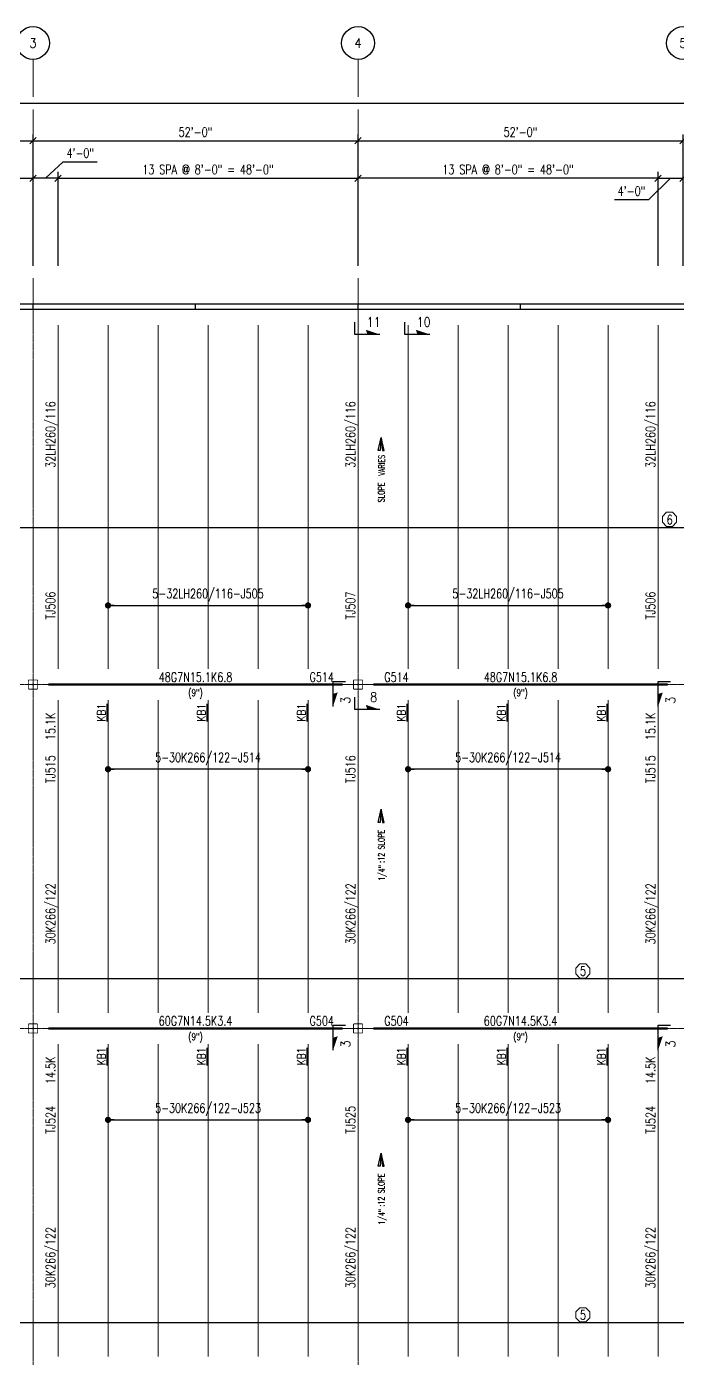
# Model space of a CAD drawing. Extents: x -14553 to 17595, y -13361 to 12610.
# Drawn here: x 1092 to 2341, y -2013 to 543 of the extents above; entities that cross this region are included whole.
import ezdxf
from ezdxf.enums import TextEntityAlignment as Align

# ---------------------------------------------------------------- set-up
doc = ezdxf.new("R2010")
doc.units = 0
doc.header["$LTSCALE"] = 0.5
doc.header["$MEASUREMENT"] = 0
doc.linetypes.add('CENTER', pattern=[2, 1.25, -0.25, 0.25, -0.25])
doc.layers.get('0').update_dxf_attribs({"linetype": 'CONTINUOUS'})
doc.layers.get('DEFPOINTS').update_dxf_attribs({"linetype": 'CONTINUOUS'})
for name, color, linetype in [('BRIDGING-KB', 140, 'CONTINUOUS'), ('Girder-Widths', 54, 'CONTINUOUS'), ('Grid-Bubbles', 2, 'CONTINUOUS'), ('Section-Cuts', 2, 'CONTINUOUS')]:
    doc.layers.add(name, color=color, linetype=linetype)
for name, color, linetype, lineweight in [('CMU-Walls', 254, 'CONTINUOUS', 30), ('Columns', 41, 'CONTINUOUS', 40), ('Dim-Grid', 11, 'CONTINUOUS', 20), ('Girder-Marks', 50, 'CONTINUOUS', 35), ('Girders', 4, 'CONTINUOUS', 50), ('Grid-Lines', 251, 'CENTER', 5), ('Joist-Dims', 11, 'CONTINUOUS', 20), ('Joist-Loads', 50, 'CONTINUOUS', 18), ('Joist-Marks', 50, 'CONTINUOUS', 35), ('Joists', 1, 'CONTINUOUS', 15)]:
    doc.layers.add(name, color=color, linetype=linetype, lineweight=lineweight)
doc.styles.add('NORMAL', font='simplex.shx', dxfattribs={"width": 0.75})
doc.styles.add('SECTION-ARROWS', font='simplex.shx', dxfattribs={"width": 0.75})
doc.styles.add('SECTION-ATTRIB-BOLD', font='simplex.shx', dxfattribs={"width": 0.75})
doc.styles.get("Standard").update_dxf_attribs({"font": 'SIMPLEX.SHX', "width": 0.75})
doc.dimstyles.new('NMBS T192', dxfattribs={"dimscale": 192, "dimtxt": 0.09375, "dimasz": 0.0625, "dimexe": 0.0625, "dimexo": 0.125, "dimgap": 0.03125, "dimtad": 1, "dimdec": 4, "dimrnd": 0.0625, "dimzin": 3, "dimdsep": 46, "dimlunit": 4, "dimtxsty": 'Standard', "dimblk1": 'OBLIQUE', "dimblk2": 'OBLIQUE', "dimsah": 1, "dimcen": -0.125, "dimclrt": 2, "dimadec": 0, "dimazin": 0, "dimtfac": 0.625, "dimtdec": 4, "dimtmove": 0, "dimatfit": 2, "dimfxl": 0.0625, "dimtvp": 0.7, "dimtolj": 1, "dimtzin": 3, "dimarcsym": 0})
doc.dimstyles.new('NMBS T192 Dots', dxfattribs={"dimscale": 192, "dimtxt": 0.09375, "dimasz": 0.0625, "dimexe": 0.0625, "dimexo": 0.125, "dimgap": 0.03125, "dimtad": 1, "dimdec": 4, "dimrnd": 0.0625, "dimzin": 3, "dimdsep": 46, "dimlunit": 4, "dimtxsty": 'Standard', "dimblk": 'DOT', "dimcen": -0.125, "dimse1": 1, "dimse2": 1, "dimclrd": 4, "dimclrt": 50, "dimadec": 0, "dimazin": 0, "dimtfac": 0.625, "dimtdec": 4, "dimtmove": 0, "dimatfit": 2, "dimldrblk": 'OBLIQUE', "dimfxl": 0.0625, "dimtvp": 0.7, "dimtolj": 1, "dimtzin": 3, "dimarcsym": 0})

# ---------------------------------------------------------------- blocks, each defined once
blk = doc.blocks.new('_OBLIQUE')
at = {"color": 0, "linetype": 'ByBlock'}
blk.add_line((-0.5, -0.5), (0.5, 0.5), dxfattribs=at)
blk = doc.blocks.new('*D15')
at = {"layer": 'DEFPOINTS', "color": 0, "transparency": 16777216}
for p in [(1104, 324), (480, 60), (1104, 60)]:
    blk.add_point(p, dxfattribs=at)
at = {"layer": 'Dim-Grid', "color": 0, "lineweight": -2, "transparency": 16777216}
for p, q in [((480, 84), (480, 336)), ((1104, 84), (1104, 336)), ((480, 324), (1104, 324))]:
    blk.add_line(p, q, dxfattribs=at)
at = {"layer": 'Dim-Grid', "color": 0, "lineweight": -2, "transparency": 16777216, "xscale": 12, "yscale": 12, "zscale": 12, "rotation": 180}
blk.add_blockref('_OBLIQUE', (480, 324), dxfattribs=at)
at = {"layer": 'Dim-Grid', "color": 0, "lineweight": -2, "transparency": 16777216, "xscale": 12, "yscale": 12, "zscale": 12}
blk.add_blockref('_OBLIQUE', (1104, 324), dxfattribs=at)
at = {"layer": 'Dim-Grid', "color": 2, "transparency": 16777216, "insert": (792, 340.7), "char_height": 18, "attachment_point": 5}
blk.add_mtext('\\A1;52\'-0"', dxfattribs=at)
blk = doc.blocks.new('Grid-Bub')
at = {"color": 0}
blk.add_circle((0, 0), 0.164, dxfattribs=at)
at = {"style": 'SECTION-ATTRIB-BOLD', "width": 0.875}
blk.add_attdef('LABEL', text='', height=0.0938, dxfattribs=at).set_placement((0, 0), align=Align.MIDDLE_CENTER)
blk = doc.blocks.new('*D16')
at = {"layer": 'DEFPOINTS', "color": 0, "transparency": 16777216}
for p in [(1728, 324), (1104, 60), (1728, 60)]:
    blk.add_point(p, dxfattribs=at)
at = {"layer": 'Dim-Grid', "color": 0, "lineweight": -2, "transparency": 16777216}
for p, q in [((1104, 84), (1104, 336)), ((1728, 84), (1728, 336)), ((1104, 324), (1728, 324))]:
    blk.add_line(p, q, dxfattribs=at)
at = {"layer": 'Dim-Grid', "color": 0, "lineweight": -2, "transparency": 16777216, "xscale": 12, "yscale": 12, "zscale": 12, "rotation": 180}
blk.add_blockref('_OBLIQUE', (1104, 324), dxfattribs=at)
at = {"layer": 'Dim-Grid', "color": 0, "lineweight": -2, "transparency": 16777216, "xscale": 12, "yscale": 12, "zscale": 12}
blk.add_blockref('_OBLIQUE', (1728, 324), dxfattribs=at)
at = {"layer": 'Dim-Grid', "color": 2, "transparency": 16777216, "insert": (1416, 340.7), "char_height": 18, "attachment_point": 5}
blk.add_mtext('\\A1;52\'-0"', dxfattribs=at)
blk = doc.blocks.new('*D17')
at = {"layer": 'DEFPOINTS', "color": 0, "transparency": 16777216}
for p in [(2352, 324), (1728, 60), (2352, 60)]:
    blk.add_point(p, dxfattribs=at)
at = {"layer": 'Dim-Grid', "color": 0, "lineweight": -2, "transparency": 16777216}
for p, q in [((1728, 84), (1728, 336)), ((2352, 84), (2352, 336)), ((1728, 324), (2352, 324))]:
    blk.add_line(p, q, dxfattribs=at)
at = {"layer": 'Dim-Grid', "color": 0, "lineweight": -2, "transparency": 16777216, "xscale": 12, "yscale": 12, "zscale": 12, "rotation": 180}
blk.add_blockref('_OBLIQUE', (1728, 324), dxfattribs=at)
at = {"layer": 'Dim-Grid', "color": 0, "lineweight": -2, "transparency": 16777216, "xscale": 12, "yscale": 12, "zscale": 12}
blk.add_blockref('_OBLIQUE', (2352, 324), dxfattribs=at)
at = {"layer": 'Dim-Grid', "color": 2, "transparency": 16777216, "insert": (2040, 340.7), "char_height": 18, "attachment_point": 5}
blk.add_mtext('\\A1;52\'-0"', dxfattribs=at)
blk = doc.blocks.new('*D28')
at = {"layer": 'DEFPOINTS', "color": 0, "transparency": 16777216}
for p in [(8448, 396), (0, 60), (8448, 60)]:
    blk.add_point(p, dxfattribs=at)
at = {"layer": 'Dim-Grid', "color": 0, "lineweight": -2, "transparency": 16777216}
for p, q in [((0, 84), (0, 408)), ((0, 396), (8448, 396)), ((8448, 84), (8448, 408))]:
    blk.add_line(p, q, dxfattribs=at)
at = {"layer": 'Dim-Grid', "color": 0, "lineweight": -2, "transparency": 16777216, "xscale": 12, "yscale": 12, "zscale": 12, "rotation": 180}
blk.add_blockref('_OBLIQUE', (0, 396), dxfattribs=at)
at = {"layer": 'Dim-Grid', "color": 0, "lineweight": -2, "transparency": 16777216, "xscale": 12, "yscale": 12, "zscale": 12}
blk.add_blockref('_OBLIQUE', (8448, 396), dxfattribs=at)
at = {"layer": 'Dim-Grid', "color": 2, "transparency": 16777216, "insert": (4224, 412.7), "char_height": 18, "attachment_point": 5}
blk.add_mtext('\\A1;704\'-0"', dxfattribs=at)
blk = doc.blocks.new('Tube')
at = {"lineweight": 15}
for p, q in [((-0.031, 0), (0.031, 0)), ((0, -0.031), (0, 0.031))]:
    blk.add_line(p, q, dxfattribs=at)
at = {"color": 0, "linetype": 'ByBlock', "const_width": 0.0104}
blk.add_lwpolyline([(-0.053, 0.061), (0.053, 0.061, -0.414214), (0.061, 0.053), (0.061, -0.053, -0.414214), (0.053, -0.061), (-0.053, -0.061, -0.414214), (-0.061, -0.053), (-0.061, 0.053, -0.414214)], format="xyb", close=True, dxfattribs=at)
blk.add_point((0, 0))
blk = doc.blocks.new('_DOT')
at = {"color": 0, "linetype": 'ByBlock'}
blk.add_line((-0.5, 0), (-1, 0), dxfattribs=at)
at = {"color": 0, "linetype": 'ByBlock', "const_width": 0.5}
blk.add_lwpolyline([(-0.25, 0, 1), (0.25, 0, 1)], format="xyb", close=True, dxfattribs=at)
blk = doc.blocks.new('*D98')
at = {"layer": 'DEFPOINTS', "color": 0, "transparency": 16777216}
for p in [(4224, -418.4), (384, -457.5), (4224, -457.5)]:
    blk.add_point(p, dxfattribs=at)
at = {"layer": 'Joist-Dims', "color": 0, "lineweight": -2, "transparency": 16777216}
for p, q in [((384, -433.5), (384, -406.4)), ((4224, -433.5), (4224, -406.4)), ((396, -418.4), (4212, -418.4))]:
    blk.add_line(p, q, dxfattribs=at)
at = {"layer": 'Joist-Dims', "color": 0, "lineweight": -2, "transparency": 16777216, "xscale": 12, "yscale": 12, "zscale": 12, "rotation": 180}
blk.add_blockref('_DOT', (384, -418.4), dxfattribs=at)
at = {"layer": 'Joist-Dims', "color": 0, "lineweight": -2, "transparency": 16777216, "xscale": 12, "yscale": 12, "zscale": 12}
blk.add_blockref('_DOT', (4224, -418.4), dxfattribs=at)
at = {"layer": 'Joist-Dims', "color": 2, "transparency": 16777216, "insert": (2326.3, -403.4), "char_height": 18, "attachment_point": 5}
blk.add_mtext('\\A1;6', dxfattribs=at)
blk = doc.blocks.new('DOT')
at = {"color": 0, "linetype": 'ByBlock'}
blk.add_line((-0.5, 0), (-1, 0), dxfattribs=at)
at = {"color": 0, "linetype": 'ByBlock', "const_width": 0.5}
blk.add_lwpolyline([(-0.25, 0, 1), (0.25, 0, 1)], format="xyb", close=True, dxfattribs=at)
blk = doc.blocks.new('*D100')
at = {"layer": 'DEFPOINTS', "color": 0, "transparency": 16777216}
for p in [(96, -1284.9), (96, -1324), (4224, -1324)]:
    blk.add_point(p, dxfattribs=at)
at = {"layer": 'Joist-Dims', "color": 0, "lineweight": -2, "transparency": 16777216}
for p, q in [((96, -1300), (96, -1272.9)), ((4224, -1300), (4224, -1272.9)), ((4212, -1284.9), (108, -1284.9))]:
    blk.add_line(p, q, dxfattribs=at)
at = {"layer": 'Joist-Dims', "color": 0, "lineweight": -2, "transparency": 16777216, "xscale": 12, "yscale": 12, "zscale": 12, "rotation": 180}
blk.add_blockref('_DOT', (96, -1284.9), dxfattribs=at)
at = {"layer": 'Joist-Dims', "color": 0, "lineweight": -2, "transparency": 16777216, "xscale": 12, "yscale": 12, "zscale": 12}
blk.add_blockref('_DOT', (4224, -1284.9), dxfattribs=at)
at = {"layer": 'Joist-Dims', "color": 2, "transparency": 16777216, "insert": (2160, -1269.9), "char_height": 18, "attachment_point": 5}
blk.add_mtext('\\A1;5', dxfattribs=at)
blk = doc.blocks.new('*D101')
at = {"layer": 'DEFPOINTS', "color": 0, "transparency": 16777216}
for p in [(96, -1944.9), (96, -1984), (4224, -1984)]:
    blk.add_point(p, dxfattribs=at)
at = {"layer": 'Joist-Dims', "color": 0, "lineweight": -2, "transparency": 16777216}
for p, q in [((96, -1960), (96, -1932.9)), ((4224, -1960), (4224, -1932.9)), ((4212, -1944.9), (108, -1944.9))]:
    blk.add_line(p, q, dxfattribs=at)
at = {"layer": 'Joist-Dims', "color": 0, "lineweight": -2, "transparency": 16777216, "xscale": 12, "yscale": 12, "zscale": 12, "rotation": 180}
blk.add_blockref('_DOT', (96, -1944.9), dxfattribs=at)
at = {"layer": 'Joist-Dims', "color": 0, "lineweight": -2, "transparency": 16777216, "xscale": 12, "yscale": 12, "zscale": 12}
blk.add_blockref('_DOT', (4224, -1944.9), dxfattribs=at)
at = {"layer": 'Joist-Dims', "color": 2, "transparency": 16777216, "insert": (2160, -1929.9), "char_height": 18, "attachment_point": 5}
blk.add_mtext('\\A1;5', dxfattribs=at)
blk = doc.blocks.new('*D130')
at = {"layer": 'DEFPOINTS', "color": 0, "transparency": 16777216}
for p in [(1728, 252), (1728, 60), (2304, 60)]:
    blk.add_point(p, dxfattribs=at)
at = {"layer": 'Dim-Grid', "color": 0, "lineweight": -2, "transparency": 16777216}
for p, q in [((1728, 84), (1728, 264)), ((2304, 84), (2304, 264)), ((2304, 252), (1728, 252))]:
    blk.add_line(p, q, dxfattribs=at)
at = {"layer": 'Dim-Grid', "color": 0, "lineweight": -2, "transparency": 16777216, "xscale": 12, "yscale": 12, "zscale": 12}
for p, rotation in [((1728, 252), 180.0000093346668), ((2304, 252), 9.334666799531986e-06)]:
    blk.add_blockref('_OBLIQUE', p, dxfattribs=dict(at, rotation=rotation))
at = {"layer": 'Dim-Grid', "color": 2, "transparency": 16777216, "insert": (2016, 268.7), "char_height": 18, "attachment_point": 5, "rotation": 0}
blk.add_mtext('\\A1;13 SPA @ 8\'-0" = 48\'-0"', dxfattribs=at)
blk = doc.blocks.new('*D131')
at = {"layer": 'DEFPOINTS', "color": 0, "transparency": 16777216}
for p in [(2352, 252), (2304, 60), (2352, 60)]:
    blk.add_point(p, dxfattribs=at)
at = {"layer": 'Dim-Grid', "color": 0, "lineweight": -2, "transparency": 16777216}
for p, q in [((2304, 84), (2304, 264)), ((2352, 84), (2352, 264)), ((2328, 252), (2285.8, 210.7)), ((2304, 252), (2352, 252)), ((2285.8, 210.7), (2220.5, 210.7))]:
    blk.add_line(p, q, dxfattribs=at)
at = {"layer": 'Dim-Grid', "color": 0, "lineweight": -2, "transparency": 16777216, "xscale": 12, "yscale": 12, "zscale": 12}
for p, rotation in [((2304, 252), 180.0000093346668), ((2352, 252), 9.334666828389418e-06)]:
    blk.add_blockref('_OBLIQUE', p, dxfattribs=dict(at, rotation=rotation))
at = {"layer": 'Dim-Grid', "color": 2, "transparency": 16777216, "insert": (2253.2, 227.4), "char_height": 18, "attachment_point": 5, "rotation": 0}
blk.add_mtext('\\A1;4\'-0"', dxfattribs=at)
blk = doc.blocks.new('*D135')
at = {"layer": 'DEFPOINTS', "color": 0, "transparency": 16777216}
for p in [(1104, 252), (1056, 60), (1104, 60)]:
    blk.add_point(p, dxfattribs=at)
at = {"layer": 'Dim-Grid', "color": 0, "lineweight": -2, "transparency": 16777216}
for p, q in [((1056, 84), (1056, 264)), ((1104, 84), (1104, 264)), ((1080, 252), (1037.8, 210.7)), ((1056, 252), (1104, 252)), ((1037.8, 210.7), (972.5, 210.7))]:
    blk.add_line(p, q, dxfattribs=at)
at = {"layer": 'Dim-Grid', "color": 0, "lineweight": -2, "transparency": 16777216, "xscale": 12, "yscale": 12, "zscale": 12}
for p, rotation in [((1056, 252), 180.0000093346668), ((1104, 252), 9.334666828389418e-06)]:
    blk.add_blockref('_OBLIQUE', p, dxfattribs=dict(at, rotation=rotation))
at = {"layer": 'Dim-Grid', "color": 2, "transparency": 16777216, "insert": (1005.2, 227.4), "char_height": 18, "attachment_point": 5, "rotation": 0}
blk.add_mtext('\\A1;4\'-0"', dxfattribs=at)
blk = doc.blocks.new('*D136')
at = {"layer": 'DEFPOINTS', "color": 0, "transparency": 16777216}
for p in [(1728, 252), (1152, 60), (1728, 60)]:
    blk.add_point(p, dxfattribs=at)
at = {"layer": 'Dim-Grid', "color": 0, "lineweight": -2, "transparency": 16777216}
for p, q in [((1152, 84), (1152, 264)), ((1728, 84), (1728, 264)), ((1152, 252), (1728, 252))]:
    blk.add_line(p, q, dxfattribs=at)
at = {"layer": 'Dim-Grid', "color": 0, "lineweight": -2, "transparency": 16777216, "xscale": 12, "yscale": 12, "zscale": 12, "rotation": 180}
blk.add_blockref('_OBLIQUE', (1152, 252), dxfattribs=at)
at = {"layer": 'Dim-Grid', "color": 0, "lineweight": -2, "transparency": 16777216, "xscale": 12, "yscale": 12, "zscale": 12}
blk.add_blockref('_OBLIQUE', (1728, 252), dxfattribs=at)
at = {"layer": 'Dim-Grid', "color": 2, "transparency": 16777216, "insert": (1440, 268.7), "char_height": 18, "attachment_point": 5}
blk.add_mtext('\\A1;13 SPA @ 8\'-0" = 48\'-0"', dxfattribs=at)
blk = doc.blocks.new('*D137')
at = {"layer": 'DEFPOINTS', "color": 0, "transparency": 16777216}
for p in [(1104, 252), (1104, 60), (1152, 60)]:
    blk.add_point(p, dxfattribs=at)
at = {"layer": 'Dim-Grid', "color": 0, "lineweight": -2, "transparency": 16777216}
for p, q in [((1128, 252), (1162.1, 283.6)), ((1162.1, 283.6), (1227.5, 283.6)), ((1104, 84), (1104, 264)), ((1152, 84), (1152, 264)), ((1152, 252), (1104, 252))]:
    blk.add_line(p, q, dxfattribs=at)
at = {"layer": 'Dim-Grid', "color": 0, "lineweight": -2, "transparency": 16777216, "xscale": 12, "yscale": 12, "zscale": 12, "rotation": 180}
blk.add_blockref('_OBLIQUE', (1104, 252), dxfattribs=at)
at = {"layer": 'Dim-Grid', "color": 0, "lineweight": -2, "transparency": 16777216, "xscale": 12, "yscale": 12, "zscale": 12}
blk.add_blockref('_OBLIQUE', (1152, 252), dxfattribs=at)
at = {"layer": 'Dim-Grid', "color": 2, "transparency": 16777216, "insert": (1194.8, 300.3), "char_height": 18, "attachment_point": 5}
blk.add_mtext('\\A1;4\'-0"', dxfattribs=at)
blk = doc.blocks.new('*D335')
at = {"layer": 'DEFPOINTS', "color": 0, "transparency": 16777216}
for p in [(1248, -568), (1632, -568), (1632, -568)]:
    blk.add_point(p, dxfattribs=at)
at = {"layer": 'Joist-Marks', "color": 4, "lineweight": -2, "transparency": 16777216}
blk.add_line((1260, -568), (1620, -568), dxfattribs=at)
at = {"layer": 'Joist-Marks', "color": 4, "lineweight": -2, "transparency": 16777216, "xscale": 12, "yscale": 12, "zscale": 12, "rotation": 180}
blk.add_blockref('_DOT', (1248, -568), dxfattribs=at)
at = {"layer": 'Joist-Marks', "color": 4, "lineweight": -2, "transparency": 16777216, "xscale": 12, "yscale": 12, "zscale": 12}
blk.add_blockref('_DOT', (1632, -568), dxfattribs=at)
at = {"layer": 'Joist-Marks', "color": 50, "transparency": 16777216, "insert": (1440, -548.3), "char_height": 18, "attachment_point": 5}
blk.add_mtext('\\A1;5-32LH260/116-J505', dxfattribs=at)
blk = doc.blocks.new('JDS_SectArrow')
at = {"layer": 'Section-Cuts'}
for p, q in [((0.25, 0.21875), (0.25, -0.03125)), ((0.25, -0.03125), (0.125, -0.03125))]:
    blk.add_line(p, q, dxfattribs=at)
blk.add_solid([(0.203125, 0.078125), (0.25, 0.21875), (0.25, 0.09375), (0.25, 0.21875)], dxfattribs=at)
at = {"layer": 'Section-Cuts', "color": 140, "lineweight": 30, "style": 'SECTION-ARROWS', "width": 0.875, "flags": 8}
blk.add_attdef('SECT', text='', height=0.09375, rotation=90, dxfattribs=at).set_placement((0.125, 0.15625), align=Align.MIDDLE_CENTER)
blk = doc.blocks.new('*D336')
at = {"layer": 'DEFPOINTS', "color": 0, "transparency": 16777216}
for p in [(1824, -568), (2208, -568), (2208, -568)]:
    blk.add_point(p, dxfattribs=at)
at = {"layer": 'Joist-Marks', "color": 4, "lineweight": -2, "transparency": 16777216}
blk.add_line((1836, -568), (2196, -568), dxfattribs=at)
at = {"layer": 'Joist-Marks', "color": 4, "lineweight": -2, "transparency": 16777216, "xscale": 12, "yscale": 12, "zscale": 12, "rotation": 180}
blk.add_blockref('_DOT', (1824, -568), dxfattribs=at)
at = {"layer": 'Joist-Marks', "color": 4, "lineweight": -2, "transparency": 16777216, "xscale": 12, "yscale": 12, "zscale": 12}
blk.add_blockref('_DOT', (2208, -568), dxfattribs=at)
at = {"layer": 'Joist-Marks', "color": 50, "transparency": 16777216, "insert": (2016, -548.3), "char_height": 18, "attachment_point": 5}
blk.add_mtext('\\A1;5-32LH260/116-J505', dxfattribs=at)
blk = doc.blocks.new('*D355')
at = {"layer": 'DEFPOINTS', "color": 0, "transparency": 16777216}
for p in [(1824, -882.4), (1824, -882.4), (2208, -882.4)]:
    blk.add_point(p, dxfattribs=at)
at = {"layer": 'Joist-Marks', "color": 4, "lineweight": -2, "transparency": 16777216}
blk.add_line((2196, -882.4), (1836, -882.4), dxfattribs=at)
at = {"layer": 'Joist-Marks', "color": 4, "lineweight": -2, "transparency": 16777216, "xscale": 12, "yscale": 12, "zscale": 12, "rotation": 180}
blk.add_blockref('_DOT', (1824, -882.4), dxfattribs=at)
at = {"layer": 'Joist-Marks', "color": 4, "lineweight": -2, "transparency": 16777216, "xscale": 12, "yscale": 12, "zscale": 12}
blk.add_blockref('_DOT', (2208, -882.4), dxfattribs=at)
at = {"layer": 'Joist-Marks', "color": 50, "transparency": 16777216, "insert": (2016, -862.7), "char_height": 18, "attachment_point": 5}
blk.add_mtext('\\A1;5-30K266/122-J514', dxfattribs=at)
blk = doc.blocks.new('*D356')
at = {"layer": 'DEFPOINTS', "color": 0, "transparency": 16777216}
for p in [(1248, -882.4), (1248, -882.4), (1632, -882.4)]:
    blk.add_point(p, dxfattribs=at)
at = {"layer": 'Joist-Marks', "color": 4, "lineweight": -2, "transparency": 16777216}
blk.add_line((1620, -882.4), (1260, -882.4), dxfattribs=at)
at = {"layer": 'Joist-Marks', "color": 4, "lineweight": -2, "transparency": 16777216, "xscale": 12, "yscale": 12, "zscale": 12, "rotation": 180}
blk.add_blockref('_DOT', (1248, -882.4), dxfattribs=at)
at = {"layer": 'Joist-Marks', "color": 4, "lineweight": -2, "transparency": 16777216, "xscale": 12, "yscale": 12, "zscale": 12}
blk.add_blockref('_DOT', (1632, -882.4), dxfattribs=at)
at = {"layer": 'Joist-Marks', "color": 50, "transparency": 16777216, "insert": (1440, -862.7), "char_height": 18, "attachment_point": 5}
blk.add_mtext('\\A1;5-30K266/122-J514', dxfattribs=at)
blk = doc.blocks.new('*D359')
at = {"layer": 'DEFPOINTS', "color": 0, "transparency": 16777216}
for p in [(1248, -1555.5), (1632, -1555.5), (1632, -1555.5)]:
    blk.add_point(p, dxfattribs=at)
at = {"layer": 'Joist-Marks', "color": 4, "lineweight": -2, "transparency": 16777216}
blk.add_line((1260, -1555.5), (1620, -1555.5), dxfattribs=at)
at = {"layer": 'Joist-Marks', "color": 4, "lineweight": -2, "transparency": 16777216, "xscale": 12, "yscale": 12, "zscale": 12, "rotation": 180}
blk.add_blockref('_DOT', (1248, -1555.5), dxfattribs=at)
at = {"layer": 'Joist-Marks', "color": 4, "lineweight": -2, "transparency": 16777216, "xscale": 12, "yscale": 12, "zscale": 12}
blk.add_blockref('_DOT', (1632, -1555.5), dxfattribs=at)
at = {"layer": 'Joist-Marks', "color": 50, "transparency": 16777216, "insert": (1440, -1535.8), "char_height": 18, "attachment_point": 5}
blk.add_mtext('\\A1;5-30K266/122-J523', dxfattribs=at)
blk = doc.blocks.new('*D360')
at = {"layer": 'DEFPOINTS', "color": 0, "transparency": 16777216}
for p in [(1824, -1555.5), (2208, -1555.5), (2208, -1555.5)]:
    blk.add_point(p, dxfattribs=at)
at = {"layer": 'Joist-Marks', "color": 4, "lineweight": -2, "transparency": 16777216}
blk.add_line((1836, -1555.5), (2196, -1555.5), dxfattribs=at)
at = {"layer": 'Joist-Marks', "color": 4, "lineweight": -2, "transparency": 16777216, "xscale": 12, "yscale": 12, "zscale": 12, "rotation": 180}
blk.add_blockref('_DOT', (1824, -1555.5), dxfattribs=at)
at = {"layer": 'Joist-Marks', "color": 4, "lineweight": -2, "transparency": 16777216, "xscale": 12, "yscale": 12, "zscale": 12}
blk.add_blockref('_DOT', (2208, -1555.5), dxfattribs=at)
at = {"layer": 'Joist-Marks', "color": 50, "transparency": 16777216, "insert": (2016, -1535.8), "char_height": 18, "attachment_point": 5}
blk.add_mtext('\\A1;5-30K266/122-J523', dxfattribs=at)
blk = doc.blocks.new('*U436')
blk.add_lwpolyline([(0, 0), (-0.022, -0.262), (-0.058, -0.262), (0, 0), (0.025, -0.262), (0.058, -0.262), (0, 0)])
at = {"width": 0.75}
blk.add_text(':12 SLOPE', height=0.125, rotation=90, dxfattribs=at).set_placement((0.064, -1.07))
blk.add_attdef('3', text='', height=0.125, rotation=90, dxfattribs=at).set_placement((-0.051, -1.117), align=Align.TOP_RIGHT)

msp = doc.modelspace()

# ---------------------------------------------------------------- linework, layer by layer
msp.add_lwpolyline([(1772.45247, -245.47743), (1770.32438, -270.64322), (1766.88586, -270.64322), (1772.45247, -245.47743), (1774.89473, -270.64322), (1778.06322, -270.64322), (1772.45247, -245.47743)])
at = {"layer": 'CMU-Walls'}
for p, q in [((4224, 10), (321, 10)), ((4224, 0), (331, 0)), ((1104, 0), (1104, 10)), ((1416, 0), (1416, 10)), ((1728, 0), (1728, 10)), ((2040, 0), (2040, 10))]:
    msp.add_line(p, q, dxfattribs=at)
at = {"layer": 'Dim-Grid'}
for p, q in [((1104, 408), (1104, 480)), ((1728, 408), (1728, 480)), ((1104, 336), (1104, 384)), ((1728, 336), (1728, 384))]:
    msp.add_line(p, q, dxfattribs=at)
at = {"layer": 'Girders'}
for p, q in [((1698, -720), (1134, -720)), ((1758, -720), (2322, -720)), ((1698, -1380), (1134, -1380)), ((1758, -1380), (2322, -1380))]:
    msp.add_line(p, q, dxfattribs=at)
at = {"layer": 'Grid-Lines'}
for p, q in [((1104, 60), (1104, -5460)), ((1728, 60), (1728, -5460)), ((-60, 0), (8508, 0)), ((-60, -720), (8508, -720)), ((-60, -1380), (8508, -1380))]:
    msp.add_line(p, q, dxfattribs=at)
at = {"layer": 'Joist-Dims'}
for points in [[(2312.36875, -397.12258), (2320.34557, -389.14576), (2331.6265, -389.14576), (2339.60332, -397.12258), (2339.60332, -408.40351), (2331.6265, -416.38034), (2320.34557, -416.38034), (2312.36875, -408.40351)], [(2146.05006, -1264.17435), (2154.02688, -1256.19753), (2165.30781, -1256.19753), (2173.28463, -1264.17435), (2173.28463, -1275.45529), (2165.30781, -1283.43211), (2154.02688, -1283.43211), (2146.05006, -1275.45529)], [(2146.05006, -1924.17435), (2154.02688, -1916.19753), (2165.30781, -1916.19753), (2173.28463, -1924.17435), (2173.28463, -1935.45529), (2165.30781, -1943.43211), (2154.02688, -1943.43211), (2146.05006, -1935.45529)]]:
    msp.add_lwpolyline(points, close=True, dxfattribs=at)
at = {"layer": 'Joists', "color": 6}
for p, q in [((1152, -690), (1152, -30)), ((2304, -690), (2304, -30)), ((1152, -750), (1152, -1350)), ((2304, -750), (2304, -1350)), ((1152, -1410), (1152, -2010)), ((2304, -1410), (2304, -2010))]:
    msp.add_line(p, q, dxfattribs=at)
at = {"layer": 'Joists'}
for p, q in [((1248, -690), (1248, -30)), ((1344, -690), (1344, -30)), ((1440, -690), (1440, -30)), ((1536, -690), (1536, -30)), ((1632, -690), (1632, -30)), ((1728, -690), (1728, -30)), ((1824, -690), (1824, -30)), ((1920, -690), (1920, -30)), ((2016, -690), (2016, -30)), ((2112, -690), (2112, -30)), ((2208, -690), (2208, -30)), ((1248, -750), (1248, -1350)), ((1344, -750), (1344, -1350)), ((1440, -750), (1440, -1350)), ((1536, -750), (1536, -1350)), ((1632, -750), (1632, -1350)), ((1728, -750), (1728, -1350)), ((1824, -750), (1824, -1350)), ((1920, -750), (1920, -1350)), ((2016, -750), (2016, -1350)), ((2112, -750), (2112, -1350)), ((2208, -750), (2208, -1350)), ((1248, -1410), (1248, -2010)), ((1344, -1410), (1344, -2010)), ((1440, -1410), (1440, -2010)), ((1536, -1410), (1536, -2010)), ((1632, -1410), (1632, -2010)), ((1728, -1410), (1728, -2010)), ((1824, -1410), (1824, -2010)), ((1920, -1410), (1920, -2010)), ((2016, -1410), (2016, -2010)), ((2112, -1410), (2112, -2010)), ((2208, -1410), (2208, -2010))]:
    msp.add_line(p, q, dxfattribs=at)

# ---------------------------------------------------------------- block references
at = {"xscale": 96, "yscale": 96, "zscale": 96}
for p in [(1772.45247, -959.35059), (1772.45247, -1619.35059)]:
    msp.add_blockref('*U436', p, dxfattribs=at).add_auto_attribs({'3': '1/4"'})
at = {"layer": 'Columns', "xscale": 144, "yscale": 144}
for p in [(1104, -720), (1728, -720), (1104, -1380), (1728, -1380)]:
    msp.add_blockref('Tube', p, dxfattribs=at)
at = {"layer": 'Grid-Bubbles', "xscale": 192, "yscale": 192}
for p, values in [((1104, 511.5), {'LABEL': '3'}), ((1728, 511.5), {'LABEL': '4'}), ((2352, 511.5), {'LABEL': '5'})]:
    msp.add_blockref('Grid-Bub', p, dxfattribs=at).add_auto_attribs(values)
at = {"layer": 'Section-Cuts'}
ref = msp.add_blockref('JDS_SectArrow', (1728, 0), dxfattribs=dict(at, xscale=192, yscale=192, rotation=269.9999999999997))
ref.add_attrib('SECT', '11', dxfattribs={"color": 140, "lineweight": 30, "height": 18, "style": 'SECTION-ARROWS', "width": 0.875}).set_placement((1758, -24), align=Align.MIDDLE_CENTER)
ref = msp.add_blockref('JDS_SectArrow', (1824, 0), dxfattribs=dict(at, xscale=192, yscale=192, rotation=269.9999999999997))
ref.add_attrib('SECT', '10', dxfattribs={"color": 140, "lineweight": 30, "height": 18, "style": 'SECTION-ARROWS', "width": 0.875}).set_placement((1854, -24), align=Align.MIDDLE_CENTER)
ref = msp.add_blockref('JDS_SectArrow', (1728, -720), dxfattribs=dict(at, xscale=192, yscale=192, rotation=179.9999999999998))
ref.add_attrib('SECT', '3', dxfattribs={"color": 140, "lineweight": 30, "height": 18, "rotation": 90, "style": 'SECTION-ARROWS', "width": 0.875}).set_placement((1704, -750), align=Align.MIDDLE_CENTER)
ref = msp.add_blockref('JDS_SectArrow', (2352, -720), dxfattribs=dict(at, xscale=192, yscale=192, rotation=179.9999999999998))
ref.add_attrib('SECT', '3', dxfattribs={"color": 140, "lineweight": 30, "height": 18, "rotation": 90, "style": 'SECTION-ARROWS', "width": 0.875}).set_placement((2328, -750), align=Align.MIDDLE_CENTER)
ref = msp.add_blockref('JDS_SectArrow', (1728, -720), dxfattribs=dict(at, xscale=192, yscale=192, rotation=269.9999999999997))
ref.add_attrib('SECT', '8', dxfattribs={"color": 140, "lineweight": 30, "height": 18, "style": 'SECTION-ARROWS', "width": 0.875}).set_placement((1758, -744), align=Align.MIDDLE_CENTER)
ref = msp.add_blockref('JDS_SectArrow', (1728, -1380), dxfattribs=dict(at, xscale=192, yscale=192, rotation=179.9999999999998))
ref.add_attrib('SECT', '3', dxfattribs={"color": 140, "lineweight": 30, "height": 18, "rotation": 90, "style": 'SECTION-ARROWS', "width": 0.875}).set_placement((1704, -1410), align=Align.MIDDLE_CENTER)
ref = msp.add_blockref('JDS_SectArrow', (2352, -1380), dxfattribs=dict(at, xscale=192, yscale=192, rotation=179.9999999999998))
ref.add_attrib('SECT', '3', dxfattribs={"color": 140, "lineweight": 30, "height": 18, "rotation": 90, "style": 'SECTION-ARROWS', "width": 0.875}).set_placement((2328, -1410), align=Align.MIDDLE_CENTER)

# ---------------------------------------------------------------- texts
at = {"width": 0.75}
msp.add_text('VARIES', height=12, rotation=90, dxfattribs=at).set_placement((1767.54869, -279.04471), align=Align.TOP_RIGHT)
msp.add_text('SLOPE', height=12, rotation=90, dxfattribs=at).set_placement((1778.59161, -370.11864))
at = {"layer": 'BRIDGING-KB', "style": 'NORMAL', "width": 0.8}
for p in [(1248, -774), (1440, -774), (1632, -774), (1824, -774), (2016, -774), (2208, -774), (1248, -1434), (1440, -1434), (1632, -1434), (1824, -1434), (2016, -1434), (2208, -1434)]:
    msp.add_text('%%UKB1', height=16, rotation=89.99985474, dxfattribs=at).set_placement(p, align=Align.BOTTOM_CENTER)
at = {"layer": 'Girder-Marks', "width": 0.75}
for s, p in [('48G7N15.1K6.8', (1416, -720)), ('48G7N15.1K6.8', (2040, -720)), ('60G7N14.5K3.4', (1416, -1380)), ('60G7N14.5K3.4', (2040, -1380))]:
    msp.add_text(s, height=18, dxfattribs=at).set_placement(p, align=Align.BOTTOM_CENTER)
for s, p in [('G514     ', (1728, -720)), ('G504     ', (1728, -1380))]:
    msp.add_text(s, height=18, dxfattribs=at).set_placement(p, align=Align.BOTTOM_RIGHT)
for s, p in [('     G514', (1728, -720)), ('     G504', (1728, -1380))]:
    msp.add_text(s, height=18, dxfattribs=at).set_placement(p, align=Align.BOTTOM_LEFT)
at = {"layer": 'Girder-Widths', "width": 0.75}
for p in [(1416, -729), (2040, -729), (1416, -1389), (2040, -1389)]:
    msp.add_text('(9")', height=13.5, dxfattribs=at).set_placement(p, align=Align.TOP_CENTER)
at = {"layer": 'Joist-Loads', "width": 0.75}
for s, p in [('15.1K', (1152, -774)), ('15.1K', (2304, -774)), ('14.5K', (1152, -1434)), ('14.5K', (2304, -1434))]:
    msp.add_text(s, height=18, rotation=90, dxfattribs=at).set_placement(p, align=Align.BOTTOM_RIGHT)
at = {"layer": 'Joist-Marks', "width": 0.75}
for s, p in [('32LH260/116', (1152, -240)), ('32LH260/116', (1728, -240)), ('32LH260/116', (2304, -240)), ('TJ506', (1152, -568.03143)), ('TJ507', (1728, -568.03143)), ('TJ506', (2304, -568.03143)), ('TJ515', (1152, -882.40937)), ('TJ516', (1728, -882.40937)), ('TJ515', (2304, -882.40937)), ('30K266/122', (1152, -1160)), ('30K266/122', (1728, -1160)), ('30K266/122', (2304, -1160)), ('TJ524', (1152, -1555.50383)), ('TJ525', (1728, -1555.50383)), ('TJ524', (2304, -1555.50383)), ('30K266/122', (1152, -1820)), ('30K266/122', (1728, -1820)), ('30K266/122', (2304, -1820))]:
    msp.add_text(s, height=18, rotation=90, dxfattribs=at).set_placement(p, align=Align.BOTTOM_CENTER)

# ---------------------------------------------------------------- dimensions: what is measured, and where the dimension line sits
at = {"layer": 'Dim-Grid'}
for base, p1, p2, picture, middle in [((8448, 396), (0, 60), (8448, 60), '*D28', (4224, 412.71429)), ((1104, 324), (480, 60), (1104, 60), '*D15', (792, 340.71429)), ((1728, 324), (1104, 60), (1728, 60), '*D16', (1416, 340.71429)), ((2352, 324), (1728, 60), (2352, 60), '*D17', (2040, 340.71429))]:
    dim = msp.add_linear_dim(base=base, p1=p1, p2=p2, dimstyle='NMBS T192', dxfattribs=at)
    dim.commit()
    dim.dimension.update_dxf_attribs({"geometry": picture, "text_midpoint": middle})
for base, p1, p2, angle, picture, middle in [((1728.00002, 252), (1152.00002, 60), (1728.00002, 60), 359.99999067, '*D136', (1440.00002, 268.71429)), ((1727.99995, 252), (2303.99998, 60), (1727.99998, 60), 180.00000933, '*D130', (2015.99995, 268.71433))]:
    dim = msp.add_linear_dim(base=base, p1=p1, p2=p2, angle=angle, text='13 SPA @ 8\'-0" = <>', dimstyle='NMBS T192', override={"dimtmove": 1}, dxfattribs=at)
    dim.commit()
    dim.dimension.update_dxf_attribs({"geometry": picture, "text_midpoint": middle})
for base, p1, p2, angle, picture, middle in [((1104, 252.0001), (1152.00002, 60), (1104, 60), 359.99999067, '*D137', (1168.13697, 283.5975)), ((1103.99997, 252.0001), (1055.99998, 60), (1104, 60), 180.00000933, '*D135', (1031.83947, 210.71894)), ((2351.99997, 252.0001), (2303.99998, 60), (2352, 60), 180.00000933, '*D131', (2279.83947, 210.71894))]:
    dim = msp.add_linear_dim(base=base, p1=p1, p2=p2, angle=angle, dimstyle='NMBS T192', override={"dimtmove": 1}, dxfattribs=at)
    dim.commit()
    dim.dimension.update_dxf_attribs({"geometry": picture, "text_midpoint": middle, "dimtype": 160})
at = {"layer": 'Joist-Dims'}
dim = msp.add_linear_dim(base=(4224, -418.36665), p1=(384, -457.48573), p2=(4224, -457.48573), text='6', dimstyle='NMBS T192', override={"dimblk1": 'DOT', "dimblk2": 'DOT'}, dxfattribs=at)
dim.commit()
dim.dimension.update_dxf_attribs({"geometry": '*D98', "text_midpoint": (2326.31869, -418.36665), "dimtype": 160})
for base, p1, p2, picture, middle in [((96, -1284.88092), (4224, -1324), (96, -1324), '*D100', (2160, -1269.88092)), ((96, -1944.88092), (4224, -1984), (96, -1984), '*D101', (2160, -1929.88092))]:
    dim = msp.add_linear_dim(base=base, p1=p1, p2=p2, text='5', dimstyle='NMBS T192', override={"dimblk1": 'DOT', "dimblk2": 'DOT'}, dxfattribs=at)
    dim.commit()
    dim.dimension.update_dxf_attribs({"geometry": picture, "text_midpoint": middle})
at = {"layer": 'Joist-Marks'}
for base, p1, p2, text, picture, middle in [((1632, -568.03143), (1248, -568.03143), (1632, -568.03143), '5-32LH260/116-J505', '*D335', (1440, -548.31714)), ((2208, -568.03143), (1824, -568.03143), (2208, -568.03143), '5-32LH260/116-J505', '*D336', (2016, -548.31714)), ((1248, -882.40937), (1632, -882.40937), (1248, -882.40937), '5-30K266/122-J514', '*D356', (1440, -862.69509)), ((1824, -882.40937), (2208, -882.40937), (1824, -882.40937), '5-30K266/122-J514', '*D355', (2016, -862.69509)), ((1632, -1555.50383), (1248, -1555.50383), (1632, -1555.50383), '5-30K266/122-J523', '*D359', (1440, -1535.78955)), ((2208, -1555.50383), (1824, -1555.50383), (2208, -1555.50383), '5-30K266/122-J523', '*D360', (2016, -1535.78955))]:
    dim = msp.add_linear_dim(base=base, p1=p1, p2=p2, text=text, dimstyle='NMBS T192 Dots', dxfattribs=at)
    dim.commit()
    dim.dimension.update_dxf_attribs({"geometry": picture, "text_midpoint": middle})

doc.saveas('drawing.dxf')
